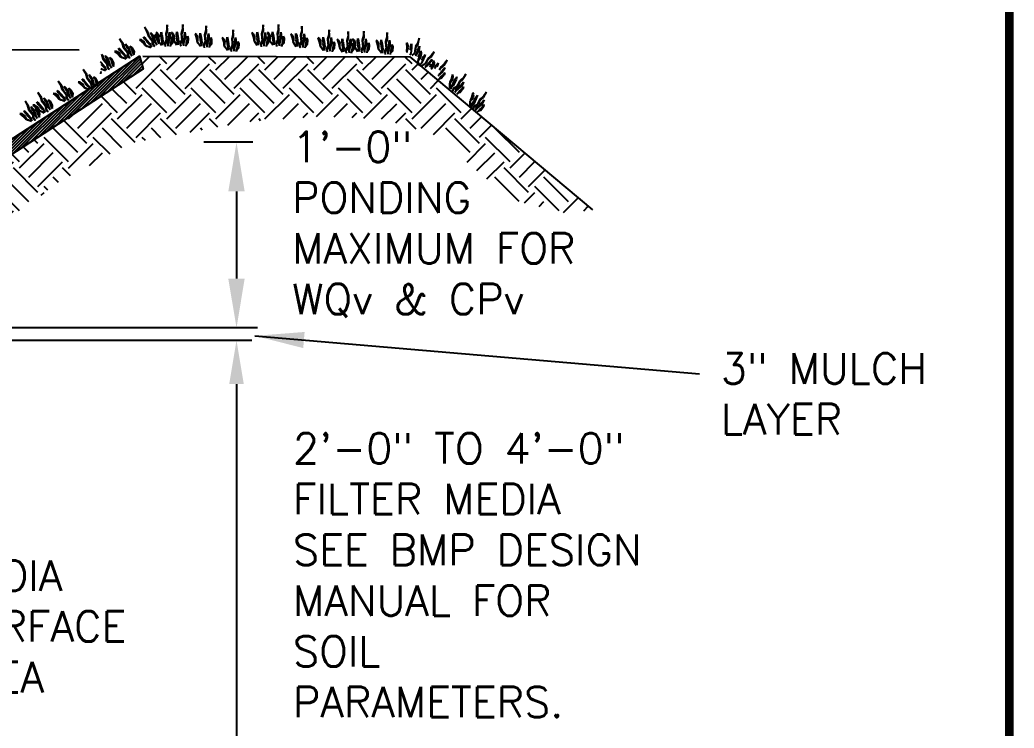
# Model space of a CAD drawing. Header units: feet. Extents: x 0 to 10.5, y 0 to 7.5.
# Drawn here: x 8.237 to 10.511, y 2.952 to 4.573 of the extents above; entities that cross this region are included whole.
import ezdxf

# ---------------------------------------------------------------- set-up
doc = ezdxf.new("R2010")
doc.units = ezdxf.units.FT
doc.header["$MEASUREMENT"] = 0
doc.header["$PDMODE"] = 66
doc.layers.get('0').update_dxf_attribs({"linetype": 'CONTINUOUS'})
doc.layers.get('DEFPOINTS').update_dxf_attribs({"linetype": 'CONTINUOUS'})
doc.layers.add('MECK-DETAIL', color=7, linetype='CONTINUOUS')
doc.styles.add('ROMANS', font='romans.shx', dxfattribs={"height": 0.1})
doc.dimstyles.get("Standard").update_dxf_attribs({"dimtxt": 0.18, "dimasz": 0.15, "dimexe": 0.1, "dimexo": 0.05, "dimgap": 0.03, "dimtad": 0, "dimtih": 1, "dimtoh": 1, "dimdec": 4, "dimzin": 0, "dimdsep": 46, "dimtxsty": 'ROMANS', "dimcen": 0.09, "dimadec": 0, "dimazin": 0, "dimtfac": 1, "dimtdec": 4, "dimtofl": 0, "dimtmove": 2, "dimatfit": 3, "dimfxl": 0, "dimtolj": 1, "dimtzin": 0, "dimarcsym": 0})

# ---------------------------------------------------------------- blocks, each defined once
blk = doc.blocks.new('*D9')
at = {"layer": 'DEFPOINTS', "color": 0}
for p in [(8.8068, 4.2928), (8.7323, 3.8683), (8.8176, 3.8683)]:
    blk.add_point(p, dxfattribs=at)
at = {"layer": 'MECK-DETAIL', "color": 0, "lineweight": -2}
for p, q in [((8.7693, 4.2928), (8.6573, 4.2928)), ((8.7323, 4.1803), (8.7323, 3.9808)), ((8.7801, 3.8683), (8.6573, 3.8683))]:
    blk.add_line(p, q, dxfattribs=at)
at = {"layer": 'MECK-DETAIL', "color": 0}
for points in [[(8.7135, 4.1803), (8.751, 4.1803), (8.7323, 4.2928)], [(8.7135, 3.9808), (8.751, 3.9808), (8.7323, 3.8683)]]:
    blk.add_solid(points, dxfattribs=at)
blk = doc.blocks.new('*D10')
at = {"layer": 'DEFPOINTS', "color": 0}
for p in [(8.8176, 3.8395), (8.7323, 2.7465), (8.9046, 2.7465)]:
    blk.add_point(p, dxfattribs=at)
at = {"layer": 'MECK-DETAIL', "color": 0, "lineweight": -2}
for p, q in [((8.7676, 3.8395), (8.6323, 3.8395)), ((8.7323, 3.7395), (8.7323, 2.8465)), ((8.8546, 2.7465), (8.6323, 2.7465))]:
    blk.add_line(p, q, dxfattribs=at)
at = {"layer": 'MECK-DETAIL', "color": 0}
for points in [[(8.7156, 3.7395), (8.749, 3.7395), (8.7323, 3.8395)], [(8.7156, 2.8465), (8.749, 2.8465), (8.7323, 2.7465)]]:
    blk.add_solid(points, dxfattribs=at)

msp = doc.modelspace()

# ---------------------------------------------------------------- hatches: boundary and pattern name
at = {"layer": 'MECK-DETAIL'}
h = msp.add_hatch(dxfattribs=at)
h.set_pattern_fill('ANSI31', color=256, scale=0.038702, style=0)
h.set_pattern_definition([(45, (-63.685412, -38.2201696), (-0.00342077202, 0.00342077202), [])])
h.paths.add_polyline_path([(3.82192, 4.4973), (4.78339, 3.87347), (7.55243, 3.86831), (8.51066, 4.48992), (8.51846, 4.46065), (7.56349, 3.83949), (4.77485, 3.84468), (3.82212, 4.46211)])
h = msp.add_hatch(dxfattribs=at)
h.set_pattern_fill('EARTH', color=256, scale=0.317353, angle=45, style=0)
h.set_pattern_definition([(45, (-63.19413, -38.22017), (1e-17, 0.11220132), [0.07933832, -0.07933832]), (45, (-63.21517, -38.19913), (1e-17, 0.11220132), [0.07933832, -0.07933832]), (45, (-63.23621, -38.178094), (1e-17, 0.11220132), [0.07933832, -0.07933832]), (135, (-63.23621, -38.16407), (-0.11220132, 2e-17), [0.07933832, -0.07933832]), (135, (-63.21517, -38.14303), (-0.11220132, 2e-17), [0.07933832, -0.07933832]), (135, (-63.19413, -38.12199), (-0.11220132, 2e-17), [0.07933832, -0.07933832])])
h.paths.add_polyline_path([(6.68608, 2.37356), (6.84275, 2.37348), (6.84275, 2.13179), (6.94881, 2.22759), (7.02535, 2.28235), (7.13591, 2.34372), (7.24863, 2.39491), (7.40833, 2.43646), (7.5085, 2.46573), (7.56047, 2.50161), (7.63512, 2.56676), (7.74002, 2.65174), (7.79772, 2.69849), (7.81783, 2.91649), (7.90191, 3.61387), (7.93298, 3.77476), (7.97209, 3.88366), (8.1295, 4.05522), (8.3252, 4.20093), (8.48744, 4.28987), (8.75475, 4.33986), (8.91948, 4.35233), (9.06757, 4.34651), (9.186, 4.30978), (9.36072, 4.16181), (9.48718, 4.13022), (9.54614, 4.13855), (9.12833, 4.48866), (8.51066, 4.48992), (8.51846, 4.46065), (7.56349, 3.83949), (7.56349, 2.74651), (7.0192, 2.67483), (6.68608, 2.37356), (6.84275, 2.37348)])

# ---------------------------------------------------------------- linework, layer by layer
for p, q in [((8.65729, 3.86831), (7.65676, 3.86831)), ((8.63229, 3.83949), (7.62279, 3.83949))]:
    msp.add_line(p, q)
for p, q in [((8.52986, 4.54487), (8.52176, 4.55605)), ((8.52176, 4.55605), (8.52679, 4.54734)), ((8.57328, 4.55203), (8.57181, 4.54677)), ((8.57274, 4.54198), (8.5745, 4.54829)), ((8.57382, 4.56207), (8.57328, 4.55203)), ((8.5745, 4.54829), (8.57382, 4.56207)), ((8.60871, 4.55255), (8.60724, 4.54729)), ((8.60817, 4.5425), (8.60993, 4.54881)), ((8.60925, 4.56259), (8.60871, 4.55255)), ((8.60993, 4.54881), (8.60925, 4.56259)), ((8.66227, 4.54917), (8.66081, 4.54391)), ((8.66281, 4.55921), (8.66227, 4.54917)), ((8.6635, 4.54542), (8.66281, 4.55921)), ((8.72478, 4.55032), (8.72424, 4.54027)), ((8.72546, 4.53653), (8.72478, 4.55032)), ((8.79247, 4.55162), (8.791, 4.54636)), ((8.79193, 4.54157), (8.79369, 4.54788)), ((8.79301, 4.56166), (8.79247, 4.55162)), ((8.79369, 4.54788), (8.79301, 4.56166)), ((8.8279, 4.55214), (8.82643, 4.54688)), ((8.82736, 4.54209), (8.82912, 4.5484)), ((8.82844, 4.56218), (8.8279, 4.55214)), ((8.82912, 4.5484), (8.82844, 4.56218)), ((8.88146, 4.54876), (8.88, 4.5435)), ((8.882, 4.5588), (8.88146, 4.54876)), ((8.88269, 4.54502), (8.882, 4.5588)), ((8.94397, 4.54991), (8.94343, 4.53986)), ((8.94465, 4.53612), (8.94397, 4.54991)), ((8.47307, 4.51853), (8.46498, 4.52971)), ((8.46498, 4.52971), (8.47001, 4.521)), ((8.51498, 4.52711), (8.5102, 4.52726)), ((8.5102, 4.52726), (8.5194, 4.51985)), ((8.5205, 4.52363), (8.51498, 4.52711)), ((8.52233, 4.52903), (8.51943, 4.53448)), ((8.51943, 4.53448), (8.5238, 4.53068)), ((8.52764, 4.52354), (8.52233, 4.52903)), ((8.5238, 4.53068), (8.52675, 4.52763)), ((8.52675, 4.52763), (8.53428, 4.51887)), ((8.52679, 4.54734), (8.52843, 4.54213)), ((8.52843, 4.54213), (8.53006, 4.53693)), ((8.53182, 4.53862), (8.52986, 4.54487)), ((8.53006, 4.53693), (8.5358, 4.52958)), ((8.5328, 4.5355), (8.53182, 4.53862)), ((8.53991, 4.52744), (8.5328, 4.5355)), ((8.53997, 4.53496), (8.53545, 4.54428)), ((8.53545, 4.54428), (8.5391, 4.54026)), ((8.5358, 4.52958), (8.53952, 4.52503)), ((8.5391, 4.54026), (8.54261, 4.5354)), ((8.53952, 4.52503), (8.53973, 4.51709)), ((8.54247, 4.51566), (8.53991, 4.52744)), ((8.54266, 4.53144), (8.53997, 4.53496)), ((8.54261, 4.5354), (8.54646, 4.5219)), ((8.54389, 4.52626), (8.54266, 4.53144)), ((8.54349, 4.52375), (8.54389, 4.52626)), ((8.54968, 4.5328), (8.5453, 4.53943)), ((8.5453, 4.53943), (8.54974, 4.53625)), ((8.55234, 4.54152), (8.54842, 4.54425)), ((8.54842, 4.54425), (8.55209, 4.53302)), ((8.55197, 4.52551), (8.54968, 4.5328)), ((8.54974, 4.53625), (8.55472, 4.52728)), ((8.5553, 4.51855), (8.55197, 4.52551)), ((8.55209, 4.53302), (8.55273, 4.52718)), ((8.55508, 4.53559), (8.55234, 4.54152)), ((8.55273, 4.52718), (8.555, 4.52315)), ((8.55424, 4.52449), (8.55495, 4.53109)), ((8.55472, 4.52728), (8.55432, 4.52167)), ((8.55495, 4.53109), (8.55508, 4.53559)), ((8.55955, 4.53911), (8.56009, 4.54526)), ((8.56101, 4.53162), (8.55955, 4.53911)), ((8.56009, 4.54526), (8.56169, 4.5397)), ((8.5606, 4.53016), (8.56101, 4.53162)), ((8.56377, 4.5147), (8.5606, 4.53016)), ((8.56169, 4.5397), (8.5625, 4.53553)), ((8.5625, 4.53553), (8.56402, 4.52408)), ((8.57178, 4.52639), (8.56762, 4.51962)), ((8.56914, 4.51693), (8.57342, 4.52819)), ((8.57181, 4.54677), (8.57034, 4.54152)), ((8.57034, 4.54152), (8.57115, 4.53223)), ((8.57115, 4.53223), (8.57178, 4.52639)), ((8.57186, 4.53883), (8.57274, 4.54198)), ((8.57342, 4.52819), (8.57186, 4.53883)), ((8.57441, 4.52315), (8.57612, 4.52503)), ((8.58003, 4.53339), (8.57589, 4.51998)), ((8.57612, 4.52503), (8.57791, 4.53005)), ((8.57757, 4.53447), (8.57886, 4.54474)), ((8.57791, 4.53005), (8.57757, 4.53447)), ((8.57886, 4.54474), (8.57973, 4.53938)), ((8.57973, 4.53938), (8.58003, 4.53339)), ((8.58247, 4.52), (8.58453, 4.52736)), ((8.58777, 4.54204), (8.58385, 4.54476)), ((8.58385, 4.54476), (8.58752, 4.53354)), ((8.58453, 4.52736), (8.58448, 4.5353)), ((8.58448, 4.5353), (8.58646, 4.53022)), ((8.58646, 4.53022), (8.58574, 4.51998)), ((8.58752, 4.53354), (8.58815, 4.5277)), ((8.5905, 4.53611), (8.58777, 4.54204)), ((8.58815, 4.5277), (8.59043, 4.52367)), ((8.58967, 4.52501), (8.59038, 4.53161)), ((8.59603, 4.5153), (8.58967, 4.52501)), ((8.59038, 4.53161), (8.5905, 4.53611)), ((8.59498, 4.53963), (8.59552, 4.54578)), ((8.59643, 4.53214), (8.59498, 4.53963)), ((8.59552, 4.54578), (8.59712, 4.54022)), ((8.59603, 4.53068), (8.59643, 4.53214)), ((8.5992, 4.51522), (8.59603, 4.53068)), ((8.59712, 4.54022), (8.59792, 4.53605)), ((8.59792, 4.53605), (8.59945, 4.5246)), ((8.60721, 4.52691), (8.60305, 4.52014)), ((8.60457, 4.51745), (8.60885, 4.52871)), ((8.60724, 4.54729), (8.60577, 4.54204)), ((8.60577, 4.54204), (8.60658, 4.53275)), ((8.60658, 4.53275), (8.60721, 4.52691)), ((8.60729, 4.53935), (8.60817, 4.5425)), ((8.60885, 4.52871), (8.60729, 4.53935)), ((8.60983, 4.52367), (8.61154, 4.52555)), ((8.61546, 4.53391), (8.61131, 4.5205)), ((8.61154, 4.52555), (8.61334, 4.53056)), ((8.613, 4.53499), (8.61429, 4.54526)), ((8.61334, 4.53056), (8.613, 4.53499)), ((8.61429, 4.54526), (8.61516, 4.5399)), ((8.61516, 4.5399), (8.61546, 4.53391)), ((8.6179, 4.52052), (8.61996, 4.52788)), ((8.61996, 4.52788), (8.61991, 4.53582)), ((8.61991, 4.53582), (8.62189, 4.53073)), ((8.62189, 4.53073), (8.62117, 4.5205)), ((8.64134, 4.53866), (8.63742, 4.54138)), ((8.63742, 4.54138), (8.64109, 4.53016)), ((8.64109, 4.53016), (8.64172, 4.52432)), ((8.64407, 4.53273), (8.64134, 4.53866)), ((8.64324, 4.52163), (8.64395, 4.52823)), ((8.64395, 4.52823), (8.64407, 4.53273)), ((8.64855, 4.53625), (8.64909, 4.5424)), ((8.65, 4.52876), (8.64855, 4.53625)), ((8.64909, 4.5424), (8.65068, 4.53684)), ((8.64959, 4.5273), (8.65, 4.52876)), ((8.65276, 4.51184), (8.64959, 4.5273)), ((8.65068, 4.53684), (8.65149, 4.53267)), ((8.65149, 4.53267), (8.65302, 4.52122)), ((8.65814, 4.51407), (8.66242, 4.52533)), ((8.66081, 4.54391), (8.65934, 4.53866)), ((8.65934, 4.53866), (8.66014, 4.52937)), ((8.66014, 4.52937), (8.66078, 4.52353)), ((8.66085, 4.53597), (8.66174, 4.53912)), ((8.66242, 4.52533), (8.66085, 4.53597)), ((8.66174, 4.53912), (8.6635, 4.54542)), ((8.66902, 4.53053), (8.66488, 4.51712)), ((8.66511, 4.52217), (8.66691, 4.52718)), ((8.66657, 4.53161), (8.66786, 4.54188)), ((8.66691, 4.52718), (8.66657, 4.53161)), ((8.66786, 4.54188), (8.66873, 4.53652)), ((8.66873, 4.53652), (8.66902, 4.53053)), ((8.67353, 4.52449), (8.67348, 4.53244)), ((8.67348, 4.53244), (8.67546, 4.52735)), ((8.67546, 4.52735), (8.67474, 4.51712)), ((8.7033, 4.52977), (8.69938, 4.53249)), ((8.69938, 4.53249), (8.70305, 4.52127)), ((8.70603, 4.52383), (8.7033, 4.52977)), ((8.71051, 4.52736), (8.71105, 4.53351)), ((8.71196, 4.51986), (8.71051, 4.52736)), ((8.71105, 4.53351), (8.71265, 4.52794)), ((8.71265, 4.52794), (8.71345, 4.52378)), ((8.72277, 4.53502), (8.7213, 4.52976)), ((8.7213, 4.52976), (8.72211, 4.52047)), ((8.72424, 4.54027), (8.72277, 4.53502)), ((8.72282, 4.52707), (8.7237, 4.53022)), ((8.72438, 4.51644), (8.72282, 4.52707)), ((8.7237, 4.53022), (8.72546, 4.53653)), ((8.72853, 4.52271), (8.72982, 4.53299)), ((8.72982, 4.53299), (8.73069, 4.52762)), ((8.73069, 4.52762), (8.73099, 4.52163)), ((8.77153, 4.54111), (8.76761, 4.54384)), ((8.76761, 4.54384), (8.77128, 4.53262)), ((8.77128, 4.53262), (8.77192, 4.52677)), ((8.77427, 4.53518), (8.77153, 4.54111)), ((8.77192, 4.52677), (8.77419, 4.52274)), ((8.77343, 4.52408), (8.77414, 4.53068)), ((8.77414, 4.53068), (8.77427, 4.53518)), ((8.77874, 4.53871), (8.77928, 4.54486)), ((8.7802, 4.53121), (8.77874, 4.53871)), ((8.77928, 4.54486), (8.78088, 4.53929)), ((8.77979, 4.52975), (8.7802, 4.53121)), ((8.78296, 4.51429), (8.77979, 4.52975)), ((8.78088, 4.53929), (8.78169, 4.53513)), ((8.78169, 4.53513), (8.78322, 4.52367)), ((8.79097, 4.52598), (8.78681, 4.51921)), ((8.78833, 4.51652), (8.79261, 4.52779)), ((8.791, 4.54636), (8.78953, 4.54111)), ((8.78953, 4.54111), (8.79034, 4.53182)), ((8.79034, 4.53182), (8.79097, 4.52598)), ((8.79105, 4.53842), (8.79193, 4.54157)), ((8.79261, 4.52779), (8.79105, 4.53842)), ((8.79922, 4.53298), (8.79508, 4.51957)), ((8.79531, 4.52463), (8.7971, 4.52964)), ((8.79676, 4.53406), (8.79806, 4.54433)), ((8.7971, 4.52964), (8.79676, 4.53406)), ((8.79806, 4.54433), (8.79892, 4.53897)), ((8.79892, 4.53897), (8.79922, 4.53298)), ((8.80166, 4.51959), (8.80372, 4.52695)), ((8.80696, 4.54163), (8.80304, 4.54436)), ((8.80304, 4.54436), (8.80671, 4.53313)), ((8.80372, 4.52695), (8.80367, 4.53489)), ((8.80367, 4.53489), (8.80565, 4.52981)), ((8.80565, 4.52981), (8.80493, 4.51957)), ((8.80671, 4.53313), (8.80734, 4.52729)), ((8.80969, 4.5357), (8.80696, 4.54163)), ((8.80734, 4.52729), (8.80962, 4.52326)), ((8.80886, 4.5246), (8.80957, 4.5312)), ((8.80957, 4.5312), (8.80969, 4.5357)), ((8.81417, 4.53922), (8.81471, 4.54537)), ((8.81562, 4.53173), (8.81417, 4.53922)), ((8.81471, 4.54537), (8.81631, 4.53981)), ((8.81522, 4.53027), (8.81562, 4.53173)), ((8.81839, 4.51481), (8.81522, 4.53027)), ((8.81631, 4.53981), (8.81711, 4.53565)), ((8.81711, 4.53565), (8.81864, 4.52419)), ((8.8264, 4.5265), (8.82224, 4.51973)), ((8.82376, 4.51704), (8.82804, 4.52831)), ((8.82643, 4.54688), (8.82496, 4.54163)), ((8.82496, 4.54163), (8.82577, 4.53234)), ((8.82577, 4.53234), (8.8264, 4.5265)), ((8.82648, 4.53894), (8.82736, 4.54209)), ((8.82804, 4.52831), (8.82648, 4.53894)), ((8.82902, 4.52326), (8.83073, 4.52514)), ((8.83465, 4.5335), (8.8305, 4.52009)), ((8.83073, 4.52514), (8.83253, 4.53016)), ((8.83219, 4.53458), (8.83348, 4.54485)), ((8.83253, 4.53016), (8.83219, 4.53458)), ((8.83348, 4.54485), (8.83435, 4.53949)), ((8.83435, 4.53949), (8.83465, 4.5335)), ((8.83709, 4.52011), (8.83915, 4.52747)), ((8.83915, 4.52747), (8.8391, 4.53541)), ((8.8391, 4.53541), (8.84108, 4.53033)), ((8.84108, 4.53033), (8.84036, 4.52009)), ((8.86053, 4.53825), (8.85661, 4.54098)), ((8.85661, 4.54098), (8.86028, 4.52975)), ((8.86028, 4.52975), (8.86091, 4.52391)), ((8.86326, 4.53232), (8.86053, 4.53825)), ((8.86243, 4.52122), (8.86314, 4.52782)), ((8.86314, 4.52782), (8.86326, 4.53232)), ((8.86774, 4.53584), (8.86828, 4.54199)), ((8.86919, 4.52835), (8.86774, 4.53584)), ((8.86828, 4.54199), (8.86987, 4.53643)), ((8.86878, 4.52689), (8.86919, 4.52835)), ((8.87195, 4.51143), (8.86878, 4.52689)), ((8.86987, 4.53643), (8.87068, 4.53226)), ((8.87068, 4.53226), (8.87221, 4.52081)), ((8.87733, 4.51366), (8.88161, 4.52492)), ((8.88, 4.5435), (8.87853, 4.53825)), ((8.87853, 4.53825), (8.87933, 4.52896)), ((8.87933, 4.52896), (8.87997, 4.52312)), ((8.88004, 4.53556), (8.88093, 4.53871)), ((8.88161, 4.52492), (8.88004, 4.53556)), ((8.88093, 4.53871), (8.88269, 4.54502)), ((8.88821, 4.53012), (8.88407, 4.51671)), ((8.8843, 4.52176), (8.8861, 4.52678)), ((8.88576, 4.5312), (8.88705, 4.54147)), ((8.8861, 4.52678), (8.88576, 4.5312)), ((8.88705, 4.54147), (8.88792, 4.53611)), ((8.88792, 4.53611), (8.88821, 4.53012)), ((8.89272, 4.52409), (8.89267, 4.53203)), ((8.89267, 4.53203), (8.89465, 4.52695)), ((8.89465, 4.52695), (8.89393, 4.51671)), ((8.92249, 4.52936), (8.91857, 4.53208)), ((8.91857, 4.53208), (8.92224, 4.52086)), ((8.92522, 4.52342), (8.92249, 4.52936)), ((8.9297, 4.52695), (8.93024, 4.5331)), ((8.93116, 4.51945), (8.9297, 4.52695)), ((8.93024, 4.5331), (8.93184, 4.52753)), ((8.93184, 4.52753), (8.93264, 4.52337)), ((8.94196, 4.53461), (8.94049, 4.52935)), ((8.94049, 4.52935), (8.9413, 4.52006)), ((8.94343, 4.53986), (8.94196, 4.53461)), ((8.94201, 4.52666), (8.94289, 4.52982)), ((8.94357, 4.51603), (8.94201, 4.52666)), ((8.94289, 4.52982), (8.94465, 4.53612)), ((8.94772, 4.52231), (8.94901, 4.53258)), ((8.94901, 4.53258), (8.94988, 4.52722)), ((8.94988, 4.52722), (8.95018, 4.52123)), ((8.96634, 4.52615), (8.96242, 4.52888)), ((8.96242, 4.52888), (8.96609, 4.51765)), ((8.96907, 4.52022), (8.96634, 4.52615)), ((8.97355, 4.52374), (8.97409, 4.52989)), ((8.97409, 4.52989), (8.97569, 4.52433)), ((8.98581, 4.5314), (8.98434, 4.52615)), ((8.98434, 4.52615), (8.98515, 4.51686)), ((8.98728, 4.53666), (8.98581, 4.5314)), ((8.98586, 4.52346), (8.98674, 4.52661)), ((8.98674, 4.52661), (8.9885, 4.53292)), ((8.98782, 4.5467), (8.98728, 4.53666)), ((8.9885, 4.53292), (8.98782, 4.5467)), ((8.99157, 4.5191), (8.99286, 4.52937)), ((8.99286, 4.52937), (8.99373, 4.52401)), ((9.00177, 4.52667), (8.99785, 4.5294)), ((8.99785, 4.5294), (9.00152, 4.51817)), ((9.0045, 4.52074), (9.00177, 4.52667)), ((9.00898, 4.52426), (9.00952, 4.53041)), ((9.00952, 4.53041), (9.01111, 4.52485)), ((9.01111, 4.52485), (9.01192, 4.52068)), ((9.02124, 4.53192), (9.01977, 4.52667)), ((9.01977, 4.52667), (9.02057, 4.51738)), ((9.0227, 4.53718), (9.02124, 4.53192)), ((9.02128, 4.52398), (9.02217, 4.52713)), ((9.02217, 4.52713), (9.02393, 4.53344)), ((9.02324, 4.54722), (9.0227, 4.53718)), ((9.02393, 4.53344), (9.02324, 4.54722)), ((9.027, 4.51962), (9.02829, 4.52989)), ((9.02829, 4.52989), (9.02916, 4.52453)), ((9.05534, 4.52329), (9.05142, 4.52601)), ((9.05142, 4.52601), (9.05509, 4.51479)), ((9.06255, 4.52088), (9.06309, 4.52703)), ((9.06309, 4.52703), (9.06468, 4.52147)), ((9.07481, 4.52854), (9.07334, 4.52329)), ((9.07627, 4.5338), (9.07481, 4.52854)), ((9.07573, 4.52375), (9.0775, 4.53006)), ((9.07681, 4.54384), (9.07627, 4.5338)), ((9.0775, 4.53006), (9.07681, 4.54384)), ((9.08057, 4.51624), (9.08186, 4.52651)), ((9.08186, 4.52651), (9.08273, 4.52115)), ((9.1503, 4.53112), (9.14721, 4.52154)), ((9.14744, 4.51761), (9.1503, 4.53112)), ((8.46555, 4.50269), (8.46264, 4.50813)), ((8.46264, 4.50813), (8.46702, 4.50434)), ((8.47085, 4.4972), (8.46555, 4.50269)), ((8.46702, 4.50434), (8.46996, 4.50129)), ((8.47001, 4.521), (8.47164, 4.51579)), ((8.47164, 4.51579), (8.47328, 4.51059)), ((8.47503, 4.51228), (8.47307, 4.51853)), ((8.47328, 4.51059), (8.47902, 4.50324)), ((8.47602, 4.50916), (8.47503, 4.51228)), ((8.48313, 4.5011), (8.47602, 4.50916)), ((8.48318, 4.50862), (8.47866, 4.51794)), ((8.47866, 4.51794), (8.48231, 4.51392)), ((8.47902, 4.50324), (8.48274, 4.49869)), ((8.48231, 4.51392), (8.48583, 4.50906)), ((8.48588, 4.5051), (8.48318, 4.50862)), ((8.48583, 4.50906), (8.48967, 4.49556)), ((8.48711, 4.49992), (8.48588, 4.5051)), ((8.49289, 4.50645), (8.48852, 4.51309)), ((8.48852, 4.51309), (8.49295, 4.50991)), ((8.49518, 4.49917), (8.49289, 4.50645)), ((8.49295, 4.50991), (8.49793, 4.50093)), ((8.5194, 4.51985), (8.52312, 4.5153)), ((8.52285, 4.51979), (8.5205, 4.52363)), ((8.52586, 4.51388), (8.52285, 4.51979)), ((8.52312, 4.5153), (8.52723, 4.51316)), ((8.53648, 4.50921), (8.52586, 4.51388)), ((8.52723, 4.51316), (8.53583, 4.51129)), ((8.52809, 4.52209), (8.52764, 4.52354)), ((8.53918, 4.51087), (8.52809, 4.52209)), ((8.53428, 4.51887), (8.53576, 4.51416)), ((8.53576, 4.51416), (8.53762, 4.51077)), ((8.53973, 4.51709), (8.54312, 4.51358)), ((8.54586, 4.51215), (8.54247, 4.51566)), ((8.54312, 4.51358), (8.54553, 4.51319)), ((8.55056, 4.51643), (8.54349, 4.52375)), ((8.54646, 4.5219), (8.54984, 4.5162)), ((8.5606, 4.51478), (8.55424, 4.52449)), ((8.555, 4.52315), (8.56119, 4.51689)), ((8.5627, 4.51933), (8.56241, 4.51548)), ((8.56402, 4.52408), (8.5627, 4.51933)), ((8.56762, 4.51962), (8.56855, 4.51483)), ((8.56855, 4.51483), (8.57036, 4.51319)), ((8.57007, 4.51214), (8.56914, 4.51693)), ((8.57634, 4.51316), (8.57441, 4.52315)), ((8.57589, 4.51998), (8.57561, 4.51336)), ((8.58147, 4.51235), (8.58247, 4.52)), ((8.58574, 4.51998), (8.58235, 4.5155)), ((8.59043, 4.52367), (8.59662, 4.5174)), ((8.59812, 4.51985), (8.59784, 4.516)), ((8.59945, 4.5246), (8.59812, 4.51985)), ((8.60305, 4.52014), (8.60398, 4.51535)), ((8.60398, 4.51535), (8.60579, 4.51371)), ((8.6055, 4.51266), (8.60457, 4.51745)), ((8.61177, 4.51368), (8.60983, 4.52367)), ((8.61131, 4.5205), (8.61104, 4.51388)), ((8.6169, 4.51287), (8.6179, 4.52052)), ((8.62117, 4.5205), (8.61778, 4.51602)), ((8.64172, 4.52432), (8.644, 4.52029)), ((8.6496, 4.51192), (8.64324, 4.52163)), ((8.644, 4.52029), (8.65018, 4.51402)), ((8.65169, 4.51647), (8.6514, 4.51261)), ((8.65302, 4.52122), (8.65169, 4.51647)), ((8.66078, 4.52353), (8.65662, 4.51676)), ((8.65662, 4.51676), (8.65755, 4.51197)), ((8.65755, 4.51197), (8.65936, 4.51033)), ((8.65906, 4.50928), (8.65814, 4.51407)), ((8.6634, 4.52029), (8.66511, 4.52217)), ((8.66534, 4.5103), (8.6634, 4.52029)), ((8.66488, 4.51712), (8.66461, 4.5105)), ((8.67047, 4.50949), (8.67147, 4.51714)), ((8.67474, 4.51712), (8.67135, 4.51264)), ((8.67147, 4.51714), (8.67353, 4.52449)), ((8.70305, 4.52127), (8.70368, 4.51542)), ((8.70368, 4.51542), (8.70596, 4.51139)), ((8.7052, 4.51273), (8.70591, 4.51933)), ((8.71156, 4.50303), (8.7052, 4.51273)), ((8.70591, 4.51933), (8.70603, 4.52383)), ((8.70596, 4.51139), (8.71215, 4.50513)), ((8.71156, 4.5184), (8.71196, 4.51986)), ((8.71473, 4.50295), (8.71156, 4.5184)), ((8.71366, 4.50758), (8.71337, 4.50372)), ((8.71345, 4.52378), (8.71498, 4.51232)), ((8.71498, 4.51232), (8.71366, 4.50758)), ((8.72274, 4.51463), (8.71858, 4.50786)), ((8.71858, 4.50786), (8.71951, 4.50307)), ((8.71951, 4.50307), (8.72132, 4.50143)), ((8.7201, 4.50517), (8.72438, 4.51644)), ((8.72103, 4.50038), (8.7201, 4.50517)), ((8.72211, 4.52047), (8.72274, 4.51463)), ((8.72536, 4.51139), (8.72707, 4.51328)), ((8.7273, 4.5014), (8.72536, 4.51139)), ((8.72684, 4.50822), (8.72657, 4.5016)), ((8.73099, 4.52163), (8.72684, 4.50822)), ((8.72707, 4.51328), (8.72887, 4.51829)), ((8.72887, 4.51829), (8.72853, 4.52271)), ((8.73243, 4.50059), (8.73343, 4.50824)), ((8.7367, 4.50822), (8.73331, 4.50375)), ((8.73343, 4.50824), (8.73549, 4.5156)), ((8.73549, 4.5156), (8.73544, 4.52354)), ((8.73544, 4.52354), (8.73742, 4.51846)), ((8.73742, 4.51846), (8.7367, 4.50822)), ((8.77979, 4.51438), (8.77343, 4.52408)), ((8.77419, 4.52274), (8.78038, 4.51648)), ((8.78189, 4.51893), (8.7816, 4.51507)), ((8.78322, 4.52367), (8.78189, 4.51893)), ((8.78681, 4.51921), (8.78774, 4.51442)), ((8.78774, 4.51442), (8.78955, 4.51278)), ((8.78926, 4.51173), (8.78833, 4.51652)), ((8.7936, 4.52274), (8.79531, 4.52463)), ((8.79553, 4.51275), (8.7936, 4.52274)), ((8.79508, 4.51957), (8.7948, 4.51295)), ((8.80066, 4.51194), (8.80166, 4.51959)), ((8.80493, 4.51957), (8.80154, 4.51509)), ((8.81522, 4.51489), (8.80886, 4.5246)), ((8.80962, 4.52326), (8.81581, 4.517)), ((8.81732, 4.51944), (8.81703, 4.51559)), ((8.81864, 4.52419), (8.81732, 4.51944)), ((8.82224, 4.51973), (8.82317, 4.51494)), ((8.82317, 4.51494), (8.82498, 4.5133)), ((8.82469, 4.51225), (8.82376, 4.51704)), ((8.83096, 4.51327), (8.82902, 4.52326)), ((8.8305, 4.52009), (8.83023, 4.51347)), ((8.83609, 4.51246), (8.83709, 4.52011)), ((8.84036, 4.52009), (8.83697, 4.51561)), ((8.86091, 4.52391), (8.86319, 4.51988)), ((8.86879, 4.51151), (8.86243, 4.52122)), ((8.86319, 4.51988), (8.86938, 4.51362)), ((8.87088, 4.51606), (8.87059, 4.51221)), ((8.87221, 4.52081), (8.87088, 4.51606)), ((8.87997, 4.52312), (8.87581, 4.51635)), ((8.87581, 4.51635), (8.87674, 4.51156)), ((8.87674, 4.51156), (8.87855, 4.50992)), ((8.87826, 4.50887), (8.87733, 4.51366)), ((8.88259, 4.51988), (8.8843, 4.52176)), ((8.88453, 4.50989), (8.88259, 4.51988)), ((8.88407, 4.51671), (8.8838, 4.51009)), ((8.88966, 4.50908), (8.89066, 4.51673)), ((8.89393, 4.51671), (8.89054, 4.51223)), ((8.89066, 4.51673), (8.89272, 4.52409)), ((8.92224, 4.52086), (8.92287, 4.51502)), ((8.92287, 4.51502), (8.92515, 4.51098)), ((8.92439, 4.51233), (8.9251, 4.51893)), ((8.93075, 4.50262), (8.92439, 4.51233)), ((8.9251, 4.51893), (8.92522, 4.52342)), ((8.92515, 4.51098), (8.93134, 4.50472)), ((8.93075, 4.51799), (8.93116, 4.51945)), ((8.93392, 4.50254), (8.93075, 4.51799)), ((8.93285, 4.50717), (8.93256, 4.50331)), ((8.93264, 4.52337), (8.93417, 4.51192)), ((8.93417, 4.51192), (8.93285, 4.50717)), ((8.94193, 4.51422), (8.93777, 4.50745)), ((8.93777, 4.50745), (8.9387, 4.50266)), ((8.9387, 4.50266), (8.94051, 4.50102)), ((8.93929, 4.50476), (8.94357, 4.51603)), ((8.94022, 4.49997), (8.93929, 4.50476)), ((8.9413, 4.52006), (8.94193, 4.51422)), ((8.94455, 4.51098), (8.94626, 4.51287)), ((8.94649, 4.50099), (8.94455, 4.51098)), ((8.94603, 4.50781), (8.94576, 4.5012)), ((8.95018, 4.52123), (8.94603, 4.50781)), ((8.94626, 4.51287), (8.94806, 4.51788)), ((8.94806, 4.51788), (8.94772, 4.52231)), ((8.95162, 4.50018), (8.95262, 4.50784)), ((8.95589, 4.50782), (8.9525, 4.50334)), ((8.95262, 4.50784), (8.95468, 4.51519)), ((8.95468, 4.51519), (8.95463, 4.52314)), ((8.95463, 4.52314), (8.95661, 4.51805)), ((8.95661, 4.51805), (8.95589, 4.50782)), ((8.96609, 4.51765), (8.96672, 4.51181)), ((8.96672, 4.51181), (8.969, 4.50778)), ((8.96824, 4.50912), (8.96895, 4.51572)), ((8.9746, 4.49941), (8.96824, 4.50912)), ((8.96895, 4.51572), (8.96907, 4.52022)), ((8.969, 4.50778), (8.97519, 4.50152)), ((8.97501, 4.51625), (8.97355, 4.52374)), ((8.9746, 4.51479), (8.97501, 4.51625)), ((8.97777, 4.49933), (8.9746, 4.51479)), ((8.97569, 4.52433), (8.97649, 4.52017)), ((8.9767, 4.50396), (8.97641, 4.50011)), ((8.97649, 4.52017), (8.97802, 4.50871)), ((8.97802, 4.50871), (8.9767, 4.50396)), ((8.98578, 4.51102), (8.98162, 4.50425)), ((8.98162, 4.50425), (8.98255, 4.49946)), ((8.98314, 4.50156), (8.98742, 4.51283)), ((8.98515, 4.51686), (8.98578, 4.51102)), ((8.98742, 4.51283), (8.98586, 4.52346)), ((8.98841, 4.50778), (8.99012, 4.50966)), ((8.99034, 4.49779), (8.98841, 4.50778)), ((8.98989, 4.50461), (8.98961, 4.49799)), ((8.99403, 4.51802), (8.98989, 4.50461)), ((8.99012, 4.50966), (8.99191, 4.51468)), ((8.99191, 4.51468), (8.99157, 4.5191)), ((8.99373, 4.52401), (8.99403, 4.51802)), ((8.99547, 4.49698), (8.99647, 4.50463)), ((8.99974, 4.50461), (8.99635, 4.50013)), ((8.99647, 4.50463), (8.99853, 4.51199)), ((8.99853, 4.51199), (8.99848, 4.51993)), ((8.99848, 4.51993), (9.00046, 4.51485)), ((9.00046, 4.51485), (8.99974, 4.50461)), ((9.00152, 4.51817), (9.00215, 4.51233)), ((9.00215, 4.51233), (9.00443, 4.5083)), ((9.00367, 4.50964), (9.00438, 4.51624)), ((9.01003, 4.49993), (9.00367, 4.50964)), ((9.00438, 4.51624), (9.0045, 4.52074)), ((9.00443, 4.5083), (9.01062, 4.50203)), ((9.01043, 4.51677), (9.00898, 4.52426)), ((9.01002, 4.51531), (9.01043, 4.51677)), ((9.01319, 4.49985), (9.01002, 4.51531)), ((9.01212, 4.50448), (9.01183, 4.50063)), ((9.01192, 4.52068), (9.01345, 4.50923)), ((9.01345, 4.50923), (9.01212, 4.50448)), ((9.02121, 4.51154), (9.01705, 4.50477)), ((9.01705, 4.50477), (9.01798, 4.49998)), ((9.01857, 4.50208), (9.02285, 4.51334)), ((9.0195, 4.49729), (9.01857, 4.50208)), ((9.02057, 4.51738), (9.02121, 4.51154)), ((9.02285, 4.51334), (9.02128, 4.52398)), ((9.02383, 4.5083), (9.02554, 4.51018)), ((9.02577, 4.49831), (9.02383, 4.5083)), ((9.02531, 4.50513), (9.02504, 4.49851)), ((9.02945, 4.51854), (9.02531, 4.50513)), ((9.02554, 4.51018), (9.02734, 4.51519)), ((9.02734, 4.51519), (9.027, 4.51962)), ((9.02916, 4.52453), (9.02945, 4.51854)), ((9.0309, 4.4975), (9.0319, 4.50515)), ((9.03517, 4.50513), (9.03178, 4.50065)), ((9.0319, 4.50515), (9.03396, 4.51251)), ((9.03396, 4.51251), (9.03391, 4.52045)), ((9.03391, 4.52045), (9.03589, 4.51536)), ((9.03589, 4.51536), (9.03517, 4.50513)), ((9.05509, 4.51479), (9.05572, 4.50895)), ((9.05807, 4.51736), (9.05534, 4.52329)), ((9.05572, 4.50895), (9.058, 4.50492)), ((9.05724, 4.50626), (9.05795, 4.51286)), ((9.0636, 4.49655), (9.05724, 4.50626)), ((9.05795, 4.51286), (9.05807, 4.51736)), ((9.058, 4.50492), (9.06418, 4.49865)), ((9.064, 4.51339), (9.06255, 4.52088)), ((9.06359, 4.51193), (9.064, 4.51339)), ((9.06676, 4.49647), (9.06359, 4.51193)), ((9.06468, 4.52147), (9.06549, 4.5173)), ((9.06549, 4.5173), (9.06702, 4.50585)), ((9.06702, 4.50585), (9.06569, 4.5011)), ((9.07478, 4.50816), (9.07062, 4.50139)), ((9.07214, 4.4987), (9.07642, 4.50996)), ((9.07334, 4.52329), (9.07414, 4.514)), ((9.07414, 4.514), (9.07478, 4.50816)), ((9.07485, 4.5206), (9.07573, 4.52375)), ((9.07642, 4.50996), (9.07485, 4.5206)), ((9.0774, 4.50492), (9.07911, 4.5068)), ((9.07934, 4.49493), (9.0774, 4.50492)), ((9.08302, 4.51516), (9.07888, 4.50175)), ((9.07911, 4.5068), (9.08091, 4.51181)), ((9.08091, 4.51181), (9.08057, 4.51624)), ((9.08273, 4.52115), (9.08302, 4.51516)), ((9.08547, 4.50177), (9.08752, 4.50913)), ((9.08752, 4.50913), (9.08748, 4.51707)), ((9.08748, 4.51707), (9.08946, 4.51198)), ((9.08946, 4.51198), (9.08874, 4.50175)), ((9.12187, 4.50859), (9.12099, 4.50278)), ((9.12099, 4.50278), (9.12216, 4.49829)), ((9.12429, 4.51674), (9.12119, 4.52037)), ((9.12119, 4.52037), (9.12187, 4.50859)), ((9.12177, 4.49979), (9.12414, 4.50599)), ((9.12414, 4.50599), (9.12541, 4.5103)), ((9.12541, 4.5103), (9.12429, 4.51674)), ((9.12936, 4.50364), (9.13013, 4.50495)), ((9.13013, 4.50495), (9.13064, 4.51257)), ((9.13064, 4.51257), (9.13273, 4.51837)), ((9.13257, 4.50835), (9.13112, 4.49689)), ((9.13285, 4.51259), (9.13257, 4.50835)), ((9.13273, 4.51837), (9.13285, 4.51259)), ((9.14009, 4.50295), (9.13921, 4.49714)), ((9.14169, 4.51213), (9.14009, 4.50295)), ((9.14126, 4.49846), (9.14246, 4.50914)), ((9.14445, 4.51684), (9.14169, 4.51213)), ((9.14246, 4.50914), (9.14412, 4.51197)), ((9.14412, 4.51197), (9.14744, 4.51761)), ((9.14721, 4.52154), (9.14445, 4.51684)), ((9.14607, 4.49911), (9.14687, 4.50347)), ((9.14687, 4.50347), (9.15075, 4.51307)), ((9.15022, 4.50767), (9.14897, 4.5018)), ((9.15075, 4.51307), (9.15022, 4.50767)), ((9.15178, 4.49481), (9.15377, 4.50251)), ((9.15377, 4.50251), (9.15438, 4.49708)), ((7.55243, 3.86831), (8.51066, 4.48992)), ((8.42327, 4.49461), (8.4249, 4.4894)), ((8.4249, 4.4894), (8.42654, 4.4842)), ((8.42829, 4.4859), (8.42633, 4.49214)), ((8.42654, 4.4842), (8.43228, 4.47685)), ((8.42927, 4.48277), (8.42829, 4.4859)), ((8.43639, 4.47471), (8.42927, 4.48277)), ((8.43644, 4.48224), (8.43192, 4.49155)), ((8.43192, 4.49155), (8.43557, 4.48753)), ((8.43557, 4.48753), (8.43909, 4.48267)), ((8.43914, 4.47871), (8.43644, 4.48224)), ((8.43909, 4.48267), (8.44293, 4.46917)), ((8.44615, 4.48007), (8.44178, 4.4867)), ((8.44178, 4.4867), (8.44621, 4.48352)), ((8.44844, 4.47278), (8.44615, 4.48007)), ((8.44621, 4.48352), (8.45119, 4.47455)), ((8.45819, 4.50077), (8.45342, 4.50092)), ((8.45342, 4.50092), (8.46261, 4.49351)), ((8.46372, 4.49729), (8.45819, 4.50077)), ((8.46261, 4.49351), (8.46633, 4.48896)), ((8.46607, 4.49345), (8.46372, 4.49729)), ((8.46907, 4.48753), (8.46607, 4.49345)), ((8.46633, 4.48896), (8.47044, 4.48682)), ((8.4797, 4.48287), (8.46907, 4.48753)), ((8.46996, 4.50129), (8.47749, 4.49253)), ((8.47044, 4.48682), (8.47904, 4.48495)), ((8.47131, 4.49575), (8.47085, 4.4972)), ((8.4824, 4.48452), (8.47131, 4.49575)), ((8.47749, 4.49253), (8.47897, 4.48782)), ((8.47897, 4.48782), (8.48083, 4.48443)), ((8.48274, 4.49869), (8.48294, 4.49075)), ((8.48294, 4.49075), (8.48634, 4.48724)), ((8.48568, 4.48932), (8.48313, 4.5011)), ((8.48907, 4.48581), (8.48568, 4.48932)), ((8.48634, 4.48724), (8.48875, 4.48685)), ((8.4867, 4.49741), (8.48711, 4.49992)), ((8.49378, 4.49009), (8.4867, 4.49741)), ((8.48967, 4.49556), (8.49305, 4.48986)), ((8.49851, 4.49221), (8.49518, 4.49917)), ((8.49793, 4.50093), (8.49753, 4.49533)), ((8.51825, 4.4898), (9.12833, 4.48866)), ((8.98255, 4.49946), (8.98436, 4.49782)), ((8.98407, 4.49677), (8.98314, 4.50156)), ((9.01798, 4.49998), (9.01979, 4.49834)), ((9.06569, 4.5011), (9.0654, 4.49725)), ((9.07062, 4.50139), (9.07155, 4.4966)), ((9.07155, 4.4966), (9.07336, 4.49496)), ((9.07306, 4.49391), (9.07214, 4.4987)), ((9.07888, 4.50175), (9.07861, 4.49513)), ((9.08446, 4.49412), (9.08547, 4.50177)), ((9.08874, 4.50175), (9.08535, 4.49727)), ((9.12833, 4.48866), (9.54614, 4.13855)), ((9.13112, 4.49689), (9.12862, 4.49264)), ((9.13921, 4.49714), (9.13346, 4.49166)), ((9.14092, 4.49333), (9.14305, 4.49472)), ((9.14897, 4.5018), (9.14154, 4.48989)), ((9.14305, 4.49472), (9.14607, 4.49911)), ((9.14751, 4.48266), (9.14719, 4.47804)), ((9.1473, 4.47958), (9.15152, 4.4847)), ((9.15019, 4.48789), (9.14751, 4.48266)), ((9.14791, 4.48823), (9.15178, 4.49481)), ((9.1533, 4.49928), (9.15019, 4.48789)), ((9.15438, 4.49708), (9.15107, 4.48737)), ((9.15152, 4.4847), (9.1541, 4.48839)), ((9.15508, 4.49485), (9.1533, 4.49928)), ((9.1541, 4.48839), (9.15508, 4.49485)), ((9.16026, 4.48426), (9.15524, 4.47386)), ((9.15572, 4.48082), (9.15687, 4.48181)), ((9.15687, 4.48181), (9.15978, 4.48887)), ((9.15978, 4.48887), (9.16361, 4.49371)), ((9.16188, 4.48818), (9.16026, 4.48426)), ((9.16361, 4.49371), (9.16188, 4.48818)), ((9.16535, 4.47212), (9.1699, 4.48186)), ((9.17011, 4.48494), (9.16567, 4.47674)), ((9.1699, 4.48186), (9.17237, 4.48401)), ((9.17423, 4.48852), (9.17011, 4.48494)), ((9.17227, 4.47508), (9.179, 4.48295)), ((9.17237, 4.48401), (9.17731, 4.48831)), ((9.17834, 4.4921), (9.17423, 4.48852)), ((9.179, 4.48295), (9.17677, 4.47799)), ((9.17731, 4.48831), (9.18432, 4.5002)), ((9.18432, 4.5002), (9.17834, 4.4921)), ((9.18317, 4.48022), (9.18006, 4.46884)), ((9.18495, 4.47579), (9.18317, 4.48022)), ((9.20718, 4.46925), (9.21419, 4.48114)), ((9.21419, 4.48114), (9.20821, 4.47305)), ((7.56349, 3.84115), (8.51846, 4.46065)), ((8.38967, 4.44826), (8.38158, 4.45944)), ((8.38158, 4.45944), (8.38661, 4.45073)), ((8.42028, 4.47795), (8.42322, 4.4749)), ((8.43295, 4.45648), (8.42233, 4.46115)), ((8.42322, 4.4749), (8.43075, 4.46614)), ((8.4237, 4.46043), (8.4323, 4.45856)), ((8.42457, 4.46936), (8.42411, 4.47081)), ((8.43565, 4.45814), (8.42457, 4.46936)), ((8.43075, 4.46614), (8.43223, 4.46144)), ((8.43223, 4.46144), (8.43409, 4.45805)), ((8.43228, 4.47685), (8.436, 4.4723)), ((8.436, 4.4723), (8.4362, 4.46436)), ((8.4362, 4.46436), (8.43959, 4.46085)), ((8.43894, 4.46294), (8.43639, 4.47471)), ((8.44233, 4.45943), (8.43894, 4.46294)), ((8.44037, 4.47353), (8.43914, 4.47871)), ((8.43959, 4.46085), (8.44201, 4.46047)), ((8.43996, 4.47102), (8.44037, 4.47353)), ((8.44704, 4.4637), (8.43996, 4.47102)), ((8.44293, 4.46917), (8.44631, 4.46348)), ((8.45177, 4.46582), (8.44844, 4.47278)), ((8.45119, 4.47455), (8.45079, 4.46895)), ((9.14719, 4.47804), (9.14891, 4.46941)), ((9.15152, 4.47062), (9.14916, 4.46756)), ((9.15524, 4.47386), (9.15152, 4.47062)), ((9.16299, 4.47151), (9.15579, 4.46815)), ((9.17373, 4.47283), (9.16289, 4.46391)), ((9.16567, 4.47674), (9.16299, 4.47151)), ((9.1634, 4.46737), (9.16586, 4.468)), ((9.16586, 4.468), (9.17012, 4.4712)), ((9.17012, 4.4712), (9.17227, 4.47508)), ((9.17677, 4.47799), (9.17373, 4.47283)), ((9.17417, 4.46531), (9.1785, 4.47197)), ((9.17717, 4.46053), (9.18139, 4.46565)), ((9.1785, 4.47197), (9.17735, 4.46664)), ((9.18006, 4.46884), (9.17738, 4.46361)), ((9.18139, 4.46565), (9.18397, 4.46934)), ((9.18397, 4.46934), (9.18495, 4.47579)), ((9.18559, 4.46176), (9.18674, 4.46276)), ((9.18674, 4.46276), (9.18965, 4.46982)), ((9.18965, 4.46982), (9.19348, 4.47466)), ((9.19175, 4.46913), (9.19014, 4.46521)), ((9.19348, 4.47466), (9.19175, 4.46913)), ((9.19998, 4.46589), (9.19554, 4.45769)), ((9.19977, 4.46281), (9.20224, 4.46496)), ((9.2041, 4.46947), (9.19998, 4.46589)), ((9.20214, 4.45603), (9.20887, 4.46389)), ((9.20224, 4.46496), (9.20718, 4.46925)), ((9.20665, 4.45894), (9.2036, 4.45377)), ((9.20821, 4.47305), (9.2041, 4.46947)), ((9.20887, 4.46389), (9.20665, 4.45894)), ((8.38215, 4.43242), (8.37924, 4.43786)), ((8.37924, 4.43786), (8.38362, 4.43407)), ((8.38362, 4.43407), (8.38656, 4.43102)), ((8.38661, 4.45073), (8.38824, 4.44552)), ((8.38824, 4.44552), (8.38988, 4.44032)), ((8.39163, 4.44201), (8.38967, 4.44826)), ((8.38988, 4.44032), (8.39562, 4.43297)), ((8.39262, 4.43889), (8.39163, 4.44201)), ((8.39973, 4.43083), (8.39262, 4.43889)), ((8.39978, 4.43835), (8.39526, 4.44767)), ((8.39526, 4.44767), (8.39891, 4.44365)), ((8.39891, 4.44365), (8.40243, 4.43879)), ((8.40248, 4.43483), (8.39978, 4.43835)), ((8.40243, 4.43879), (8.40627, 4.42529)), ((8.40371, 4.42965), (8.40248, 4.43483)), ((8.40949, 4.43619), (8.40512, 4.44282)), ((8.40512, 4.44282), (8.40955, 4.43964)), ((8.41178, 4.4289), (8.40949, 4.43619)), ((8.40955, 4.43964), (8.41453, 4.43066)), ((8.42178, 4.45479), (8.42138, 4.44919)), ((9.2036, 4.45377), (9.19276, 4.44485)), ((9.19323, 4.43541), (9.19827, 4.44125)), ((9.20099, 4.43943), (9.1957, 4.43756)), ((9.19573, 4.44895), (9.19999, 4.45214)), ((9.19827, 4.44125), (9.20404, 4.44626)), ((9.19999, 4.45214), (9.20214, 4.45603)), ((9.20722, 4.44758), (9.20099, 4.43943)), ((9.20404, 4.44626), (9.20837, 4.45292)), ((9.20837, 4.45292), (9.20722, 4.44758)), ((9.22294, 4.43654), (9.22026, 4.43132)), ((9.22605, 4.44793), (9.22294, 4.43654)), ((9.22427, 4.43336), (9.22684, 4.43704)), ((9.22783, 4.4435), (9.22605, 4.44793)), ((9.22684, 4.43704), (9.22783, 4.4435)), ((9.22961, 4.43047), (9.23252, 4.43752)), ((9.23252, 4.43752), (9.23635, 4.44237)), ((9.23463, 4.43684), (9.23301, 4.43292)), ((9.23635, 4.44237), (9.23463, 4.43684)), ((9.24697, 4.43718), (9.24286, 4.4336)), ((9.24511, 4.43267), (9.25005, 4.43696)), ((9.25109, 4.44076), (9.24697, 4.43718)), ((9.25005, 4.43696), (9.25707, 4.44885)), ((9.25707, 4.44885), (9.25109, 4.44076)), ((8.32536, 4.40607), (8.32246, 4.41152)), ((8.32246, 4.41152), (8.32683, 4.40773)), ((8.33289, 4.42192), (8.32479, 4.4331)), ((8.32479, 4.4331), (8.32982, 4.42438)), ((8.32982, 4.42438), (8.33146, 4.41918)), ((8.33146, 4.41918), (8.33309, 4.41397)), ((8.33485, 4.41567), (8.33289, 4.42192)), ((8.33309, 4.41397), (8.33883, 4.40663)), ((8.33583, 4.41255), (8.33485, 4.41567)), ((8.34294, 4.40449), (8.33583, 4.41255)), ((8.343, 4.41201), (8.33848, 4.42133)), ((8.33848, 4.42133), (8.34213, 4.4173)), ((8.34213, 4.4173), (8.34564, 4.41245)), ((8.34569, 4.40849), (8.343, 4.41201)), ((8.34564, 4.41245), (8.34949, 4.39895)), ((8.35271, 4.40984), (8.34833, 4.41648)), ((8.34833, 4.41648), (8.35277, 4.41329)), ((8.35277, 4.41329), (8.35775, 4.40432)), ((8.37479, 4.4305), (8.37002, 4.43065)), ((8.37002, 4.43065), (8.37921, 4.42324)), ((8.38032, 4.42702), (8.37479, 4.4305)), ((8.37921, 4.42324), (8.38293, 4.41869)), ((8.38267, 4.42318), (8.38032, 4.42702)), ((8.38745, 4.42693), (8.38215, 4.43242)), ((8.38567, 4.41726), (8.38267, 4.42318)), ((8.38293, 4.41869), (8.38704, 4.41655)), ((8.3963, 4.4126), (8.38567, 4.41726)), ((8.38656, 4.43102), (8.39409, 4.42226)), ((8.38704, 4.41655), (8.39564, 4.41468)), ((8.38791, 4.42548), (8.38745, 4.42693)), ((8.39899, 4.41426), (8.38791, 4.42548)), ((8.39409, 4.42226), (8.39557, 4.41755)), ((8.39557, 4.41755), (8.39743, 4.41416)), ((8.39562, 4.43297), (8.39934, 4.42842)), ((8.39934, 4.42842), (8.39954, 4.42048)), ((8.39954, 4.42048), (8.40294, 4.41697)), ((8.40228, 4.41905), (8.39973, 4.43083)), ((8.40567, 4.41554), (8.40228, 4.41905)), ((8.40294, 4.41697), (8.40535, 4.41658)), ((8.4033, 4.42714), (8.40371, 4.42965)), ((8.41038, 4.41982), (8.4033, 4.42714)), ((8.40627, 4.42529), (8.40965, 4.41959)), ((8.41511, 4.42194), (8.41178, 4.4289)), ((8.41453, 4.43066), (8.41413, 4.42506)), ((9.22026, 4.43132), (9.21994, 4.4267)), ((9.21994, 4.4267), (9.22166, 4.41806)), ((9.22001, 4.41663), (9.22004, 4.42824)), ((9.22004, 4.42824), (9.22427, 4.43336)), ((9.22427, 4.41928), (9.2219, 4.41622)), ((9.22261, 4.41482), (9.22847, 4.42947)), ((9.22799, 4.42251), (9.22427, 4.41928)), ((9.22647, 4.40921), (9.22833, 4.41372)), ((9.22854, 4.41681), (9.22668, 4.41229)), ((9.22668, 4.41229), (9.22729, 4.40993)), ((9.23301, 4.43292), (9.22799, 4.42251)), ((9.22833, 4.41372), (9.2381, 4.42078)), ((9.22847, 4.42947), (9.22961, 4.43047)), ((9.23574, 4.42017), (9.22854, 4.41681)), ((9.23564, 4.41256), (9.23177, 4.40718)), ((9.23227, 4.40661), (9.23615, 4.41602)), ((9.24647, 4.42148), (9.23564, 4.41256)), ((9.23842, 4.4254), (9.23574, 4.42017)), ((9.23615, 4.41602), (9.23861, 4.41666)), ((9.2381, 4.42078), (9.24264, 4.43052)), ((9.24286, 4.4336), (9.23842, 4.4254)), ((9.23861, 4.41666), (9.24287, 4.41985)), ((9.24115, 4.40896), (9.24691, 4.41397)), ((9.24264, 4.43052), (9.24511, 4.43267)), ((9.24287, 4.41985), (9.24502, 4.42374)), ((9.2501, 4.41529), (9.24387, 4.40714)), ((9.24502, 4.42374), (9.25175, 4.4316)), ((9.24952, 4.42665), (9.24647, 4.42148)), ((9.24691, 4.41397), (9.25124, 4.42063)), ((9.25175, 4.4316), (9.24952, 4.42665)), ((9.25124, 4.42063), (9.2501, 4.41529)), ((8.28614, 4.39553), (8.27805, 4.40671)), ((8.27805, 4.40671), (8.28308, 4.398)), ((8.28308, 4.398), (8.28471, 4.39279)), ((8.28471, 4.39279), (8.28635, 4.38759)), ((8.28811, 4.38928), (8.28614, 4.39553)), ((8.28909, 4.38616), (8.28811, 4.38928)), ((8.29625, 4.38563), (8.29174, 4.39494)), ((8.29174, 4.39494), (8.29539, 4.39092)), ((8.29539, 4.39092), (8.2989, 4.38606)), ((8.30597, 4.38346), (8.30159, 4.39009)), ((8.30159, 4.39009), (8.30603, 4.38691)), ((8.31801, 4.40416), (8.31323, 4.4043)), ((8.31323, 4.4043), (8.32243, 4.3969)), ((8.32353, 4.40068), (8.31801, 4.40416)), ((8.32243, 4.3969), (8.32615, 4.39235)), ((8.32588, 4.39684), (8.32353, 4.40068)), ((8.33067, 4.40059), (8.32536, 4.40607)), ((8.32889, 4.39092), (8.32588, 4.39684)), ((8.32615, 4.39235), (8.33025, 4.39021)), ((8.32683, 4.40773), (8.32978, 4.40468)), ((8.33951, 4.38625), (8.32889, 4.39092)), ((8.32978, 4.40468), (8.33731, 4.39591)), ((8.33025, 4.39021), (8.33886, 4.38834)), ((8.33112, 4.39914), (8.33067, 4.40059)), ((8.34221, 4.38791), (8.33112, 4.39914)), ((8.33731, 4.39591), (8.33879, 4.39121)), ((8.33879, 4.39121), (8.34065, 4.38782)), ((8.33883, 4.40663), (8.34255, 4.40208)), ((8.34255, 4.40208), (8.34276, 4.39414)), ((8.34276, 4.39414), (8.34615, 4.39063)), ((8.3455, 4.39271), (8.34294, 4.40449)), ((8.34889, 4.3892), (8.3455, 4.39271)), ((8.34692, 4.40331), (8.34569, 4.40849)), ((8.34615, 4.39063), (8.34856, 4.39024)), ((8.34652, 4.4008), (8.34692, 4.40331)), ((8.35359, 4.39348), (8.34652, 4.4008)), ((8.34949, 4.39895), (8.35287, 4.39325)), ((8.355, 4.40256), (8.35271, 4.40984)), ((8.35833, 4.3956), (8.355, 4.40256)), ((8.35775, 4.40432), (8.35735, 4.39872)), ((9.2361, 4.40312), (9.24115, 4.40896)), ((9.24387, 4.40714), (9.23857, 4.40527)), ((9.26711, 4.3898), (9.26679, 4.38518)), ((9.2669, 4.38672), (9.27112, 4.39184)), ((9.26979, 4.39503), (9.26711, 4.3898)), ((9.2729, 4.40642), (9.26979, 4.39503)), ((9.27112, 4.39184), (9.2737, 4.39553)), ((9.27468, 4.40199), (9.2729, 4.40642)), ((9.2737, 4.39553), (9.27468, 4.40199)), ((9.27986, 4.3914), (9.27484, 4.381)), ((9.27532, 4.38796), (9.27647, 4.38895)), ((9.27647, 4.38895), (9.27937, 4.39601)), ((9.27937, 4.39601), (9.28321, 4.40085)), ((9.28148, 4.39533), (9.27986, 4.3914)), ((9.28321, 4.40085), (9.28148, 4.39533)), ((9.28495, 4.37926), (9.28949, 4.389)), ((9.28971, 4.39209), (9.28527, 4.38388)), ((9.28949, 4.389), (9.29196, 4.39115)), ((9.29382, 4.39567), (9.28971, 4.39209)), ((9.29187, 4.38222), (9.2986, 4.39009)), ((9.29196, 4.39115), (9.2969, 4.39545)), ((9.29794, 4.39925), (9.29382, 4.39567)), ((9.2986, 4.39009), (9.29637, 4.38513)), ((9.2969, 4.39545), (9.30392, 4.40734)), ((9.30392, 4.40734), (9.29794, 4.39925)), ((8.25673, 4.37577), (8.24864, 4.38695)), ((8.24864, 4.38695), (8.25367, 4.37824)), ((8.25367, 4.37824), (8.25531, 4.37303)), ((8.25531, 4.37303), (8.25694, 4.36783)), ((8.2587, 4.36953), (8.25673, 4.37577)), ((8.25694, 4.36783), (8.26268, 4.36048)), ((8.25968, 4.3664), (8.2587, 4.36953)), ((8.26679, 4.35834), (8.25968, 4.3664)), ((8.26684, 4.36587), (8.26233, 4.37518)), ((8.26233, 4.37518), (8.26598, 4.37116)), ((8.26598, 4.37116), (8.26949, 4.3663)), ((8.27126, 4.37777), (8.26649, 4.37792)), ((8.26649, 4.37792), (8.27569, 4.37051)), ((8.26954, 4.36234), (8.26684, 4.36587)), ((8.26949, 4.3663), (8.27334, 4.3528)), ((8.27679, 4.37429), (8.27126, 4.37777)), ((8.27656, 4.3637), (8.27218, 4.37033)), ((8.27218, 4.37033), (8.27662, 4.36715)), ((8.27569, 4.37051), (8.27941, 4.36596)), ((8.27862, 4.37969), (8.27572, 4.38514)), ((8.27572, 4.38514), (8.28009, 4.38134)), ((8.27662, 4.36715), (8.28159, 4.35818)), ((8.27914, 4.37045), (8.27679, 4.37429)), ((8.28393, 4.3742), (8.27862, 4.37969)), ((8.28214, 4.36454), (8.27914, 4.37045)), ((8.27941, 4.36596), (8.28351, 4.36382)), ((8.28009, 4.38134), (8.28304, 4.37829)), ((8.28304, 4.37829), (8.29057, 4.36953)), ((8.28438, 4.37275), (8.28393, 4.3742)), ((8.29547, 4.36153), (8.28438, 4.37275)), ((8.28635, 4.38759), (8.29209, 4.38024)), ((8.2962, 4.3781), (8.28909, 4.38616)), ((8.29057, 4.36953), (8.29204, 4.36482)), ((8.29209, 4.38024), (8.29581, 4.37569)), ((8.29581, 4.37569), (8.29602, 4.36775)), ((8.29602, 4.36775), (8.29941, 4.36424)), ((8.29876, 4.36632), (8.2962, 4.3781)), ((8.29895, 4.3821), (8.29625, 4.38563)), ((8.30215, 4.36281), (8.29876, 4.36632)), ((8.2989, 4.38606), (8.30275, 4.37256)), ((8.30018, 4.37692), (8.29895, 4.3821)), ((8.29978, 4.37441), (8.30018, 4.37692)), ((8.30685, 4.36709), (8.29978, 4.37441)), ((8.30275, 4.37256), (8.30613, 4.36686)), ((8.30826, 4.37617), (8.30597, 4.38346)), ((8.30603, 4.38691), (8.311, 4.37794)), ((8.31159, 4.36921), (8.30826, 4.37617)), ((8.311, 4.37794), (8.31061, 4.37233)), ((9.26679, 4.38518), (9.26851, 4.37655)), ((9.26687, 4.37512), (9.2669, 4.38672)), ((9.27112, 4.37776), (9.26876, 4.3747)), ((9.26947, 4.37331), (9.27532, 4.38796)), ((9.27484, 4.381), (9.27112, 4.37776)), ((9.27332, 4.3677), (9.27518, 4.37221)), ((9.27539, 4.37529), (9.27353, 4.37078)), ((9.27353, 4.37078), (9.27414, 4.36842)), ((9.27518, 4.37221), (9.28495, 4.37926)), ((9.28259, 4.37866), (9.27539, 4.37529)), ((9.28249, 4.37105), (9.27862, 4.36567)), ((9.27912, 4.3651), (9.283, 4.37451)), ((9.29333, 4.37997), (9.28249, 4.37105)), ((9.28527, 4.38388), (9.28259, 4.37866)), ((9.28295, 4.36161), (9.288, 4.36744)), ((9.283, 4.37451), (9.28546, 4.37514)), ((9.29072, 4.36563), (9.28542, 4.36375)), ((9.28546, 4.37514), (9.28972, 4.37834)), ((9.288, 4.36744), (9.29376, 4.37245)), ((9.28972, 4.37834), (9.29187, 4.38222)), ((9.29695, 4.37378), (9.29072, 4.36563)), ((9.29637, 4.38513), (9.29333, 4.37997)), ((9.29376, 4.37245), (9.29809, 4.37911)), ((9.29809, 4.37911), (9.29695, 4.37378)), ((8.24185, 4.35802), (8.23708, 4.35816)), ((8.23708, 4.35816), (8.24628, 4.35075)), ((8.24738, 4.35453), (8.24185, 4.35802)), ((8.24628, 4.35075), (8.25, 4.3462)), ((8.24921, 4.35993), (8.24631, 4.36538)), ((8.24631, 4.36538), (8.25068, 4.36158)), ((8.24973, 4.3507), (8.24738, 4.35453)), ((8.25452, 4.35444), (8.24921, 4.35993)), ((8.25273, 4.34478), (8.24973, 4.3507)), ((8.25, 4.3462), (8.2541, 4.34406)), ((8.25068, 4.36158), (8.25363, 4.35853)), ((8.26336, 4.34011), (8.25273, 4.34478)), ((8.25363, 4.35853), (8.26116, 4.34977)), ((8.2541, 4.34406), (8.26271, 4.34219)), ((8.25497, 4.35299), (8.25452, 4.35444)), ((8.26606, 4.34177), (8.25497, 4.35299)), ((8.26116, 4.34977), (8.26263, 4.34507)), ((8.26263, 4.34507), (8.2645, 4.34168)), ((8.26268, 4.36048), (8.2664, 4.35593)), ((8.2664, 4.35593), (8.26661, 4.34799)), ((8.26661, 4.34799), (8.27, 4.34448)), ((8.26935, 4.34656), (8.26679, 4.35834)), ((8.27274, 4.34306), (8.26935, 4.34656)), ((8.27077, 4.35716), (8.26954, 4.36234)), ((8.27, 4.34448), (8.27241, 4.3441)), ((8.27037, 4.35465), (8.27077, 4.35716)), ((8.27744, 4.34733), (8.27037, 4.35465)), ((8.27334, 4.3528), (8.27672, 4.3471)), ((8.27885, 4.35641), (8.27656, 4.3637)), ((8.28218, 4.34945), (8.27885, 4.35641)), ((8.28159, 4.35818), (8.2812, 4.35258)), ((8.29277, 4.35987), (8.28214, 4.36454)), ((8.28351, 4.36382), (8.29212, 4.36195)), ((8.29204, 4.36482), (8.29391, 4.36143)), ((8.29941, 4.36424), (8.30182, 4.36386))]:
    msp.add_line(p, q, dxfattribs=at)
at = {"layer": 'MECK-DETAIL', "color": 7, "const_width": 0.02}
msp.add_lwpolyline([(0.24442, 7.49994), (10.27025, 7.5, -0.4463151), (10.49925, 7.24475), (10.5, 0.23234, -0.4138391), (10.26801, 0), (0.24133, 0, -0.4144218), (0, 0.2415), (0, 7.24475, -0.4015688), (0.24442, 7.5, -0.650938)], format="xyb", dxfattribs=at)
at = {"layer": 'MECK-DETAIL'}
msp.add_lwpolyline([(8.37257, 4.5041), (6.69, 4.50443)], dxfattribs=at)
msp.add_lwpolyline([(3.82192, 4.4973), (4.78339, 3.87347), (7.55243, 3.86831), (8.51066, 4.48992), (8.51846, 4.46065), (7.56349, 3.83949), (4.77485, 3.84468), (3.82212, 4.46211)], close=True, dxfattribs=at)

# ---------------------------------------------------------------- texts
at = {"layer": 'MECK-DETAIL', "char_height": 0.0696629, "attachment_point": 1, "style": 'ROMANS'}
for s, insert, width in [('1\'-0"   PONDING MAXIMUM FOR\\PWQv & CPv', (8.85952, 4.31724), 0.8846855), ('3" MULCH LAYER', (9.83979, 3.81011), 0.5922002), ('2\'-0" TO 4\'-0" FILTER MEDIA SEE BMP DESIGN MANUAL FOR SOIL PARAMETERS.', (8.86159, 3.62731), 0.8837795), ('MEDIA \\PSURFACE AREA ', (8.0653, 3.33591), 0.6142026)]:
    msp.add_mtext(s, dxfattribs=dict(at, insert=insert, width=width))

# ---------------------------------------------------------------- dimensions: what is measured, and where the dimension line sits
at = {"layer": 'MECK-DETAIL'}
for base, p1, p2, override, picture, middle in [((8.73229, 3.86831), (8.80677, 4.29285), (8.81762, 3.86831), {"dimscale": 0.75}, '*D9', (8.73229, 4.08058)), ((8.73229, 2.74651), (8.81762, 3.83949), (8.90458, 2.74651), {"dimasz": 0.1, "dimtmove": 1}, '*D10', (8.73229, 3.293))]:
    dim = msp.add_linear_dim(base=base, p1=p1, p2=p2, angle=90, text=' ', dimstyle='Standard', override=override, dxfattribs=at)
    dim.commit()
    dim.dimension.update_dxf_attribs({"geometry": picture, "text_midpoint": middle})

# ---------------------------------------------------------------- leaders
msp.add_leader([(8.77436, 3.84995), (9.79087, 3.76302)], dimstyle='Standard', override={"dimscale": 0.75}, dxfattribs=at)

doc.saveas('drawing.dxf')
